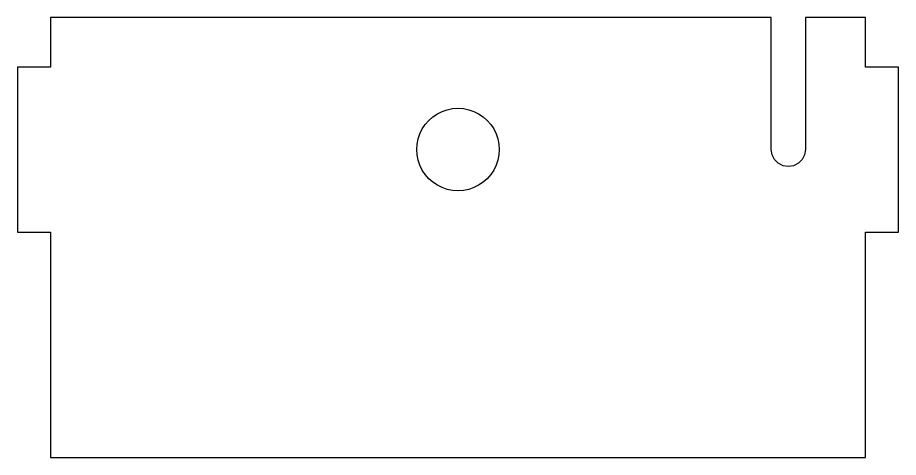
# Model space of a CAD drawing. Header units: metres. Extents: x -40 to 40, y -87 to 55.
# Drawn here: x -40 to 40, y -28 to 12 of the extents above; entities that cross this region are included whole.
import ezdxf

# ---------------------------------------------------------------- set-up
doc = ezdxf.new("R2010")
doc.units = ezdxf.units.M

msp = doc.modelspace()

# ---------------------------------------------------------------- linework, layer by layer
for p, q in [((28.45, 11.995), (-37, 11.995)), ((-37, 11.995), (-37, 7.5)), ((28.45, 0), (28.45, 11.995)), ((37, 11.995), (31.55, 11.995)), ((31.55, 11.995), (31.55, 0)), ((37, 7.5), (37, 11.995)), ((-37, 7.5), (-39.995, 7.5)), ((-39.995, 7.5), (-39.995, -7.5)), ((39.995, 7.5), (37, 7.5)), ((39.995, -7.5), (39.995, 7.5)), ((-2.28286, 2.97507), (-1.875, 3.24759)), ((-1.875, 3.24759), (-1.43506, 3.46455)), ((-1.43506, 3.46455), (-0.970571, 3.62222)), ((-0.970571, 3.62222), (-0.489472, 3.71792)), ((-0.489472, 3.71792), (0, 3.75)), ((0, 3.75), (0.489472, 3.71792)), ((0.489472, 3.71792), (0.970571, 3.62222)), ((0.970571, 3.62222), (1.43506, 3.46455)), ((1.43506, 3.46455), (1.875, 3.24759)), ((1.875, 3.24759), (2.28286, 2.97507)), ((-2.97507, 2.28286), (-2.65165, 2.65165)), ((-2.65165, 2.65165), (-2.28286, 2.97507)), ((2.28286, 2.97507), (2.65165, 2.65165)), ((2.65165, 2.65165), (2.97507, 2.28286)), ((-3.46455, 1.43506), (-3.24759, 1.875)), ((-3.24759, 1.875), (-2.97507, 2.28286)), ((2.97507, 2.28286), (3.24759, 1.875)), ((3.24759, 1.875), (3.46455, 1.43506)), ((-3.71792, 0.489472), (-3.62222, 0.970571)), ((-3.62222, 0.970571), (-3.46455, 1.43506)), ((3.46455, 1.43506), (3.62222, 0.970571)), ((3.62222, 0.970571), (3.71792, 0.489472)), ((-3.75, 0), (-3.71792, 0.489472)), ((-3.71792, -0.489472), (-3.75, 0)), ((3.71792, 0.489472), (3.75, 0)), ((3.75, 0), (3.71792, -0.489472)), ((28.5259, -0.478976), (28.45, 0)), ((31.55, 0), (31.4741, -0.478976)), ((-3.62222, -0.970571), (-3.71792, -0.489472)), ((3.71792, -0.489472), (3.62222, -0.970571)), ((28.746, -0.911067), (28.5259, -0.478976)), ((31.4741, -0.478976), (31.254, -0.911067)), ((-3.46455, -1.43506), (-3.62222, -0.970571)), ((-3.24759, -1.875), (-3.46455, -1.43506)), ((3.46455, -1.43506), (3.24759, -1.875)), ((3.62222, -0.970571), (3.46455, -1.43506)), ((29.0889, -1.25398), (28.746, -0.911067)), ((29.521, -1.47414), (29.0889, -1.25398)), ((30, -1.55), (29.521, -1.47414)), ((30.479, -1.47414), (30, -1.55)), ((30.9111, -1.25398), (30.479, -1.47414)), ((31.254, -0.911067), (30.9111, -1.25398)), ((-2.97507, -2.28286), (-3.24759, -1.875)), ((-2.65165, -2.65165), (-2.97507, -2.28286)), ((2.97507, -2.28286), (2.65165, -2.65165)), ((3.24759, -1.875), (2.97507, -2.28286)), ((-2.28286, -2.97507), (-2.65165, -2.65165)), ((-1.875, -3.24759), (-2.28286, -2.97507)), ((2.28286, -2.97507), (1.875, -3.24759)), ((2.65165, -2.65165), (2.28286, -2.97507)), ((-1.43506, -3.46455), (-1.875, -3.24759)), ((-0.970571, -3.62222), (-1.43506, -3.46455)), ((-0.489472, -3.71792), (-0.970571, -3.62222)), ((0, -3.75), (-0.489472, -3.71792)), ((0.489472, -3.71792), (0, -3.75)), ((0.970571, -3.62222), (0.489472, -3.71792)), ((1.43506, -3.46455), (0.970571, -3.62222)), ((1.875, -3.24759), (1.43506, -3.46455)), ((-39.995, -7.5), (-37, -7.5)), ((-37, -7.5), (-37, -27.995)), ((37, -27.995), (37, -7.5)), ((37, -7.5), (39.995, -7.5)), ((-37, -27.995), (37, -27.995))]:
    msp.add_line(p, q)

doc.saveas('drawing.dxf')
